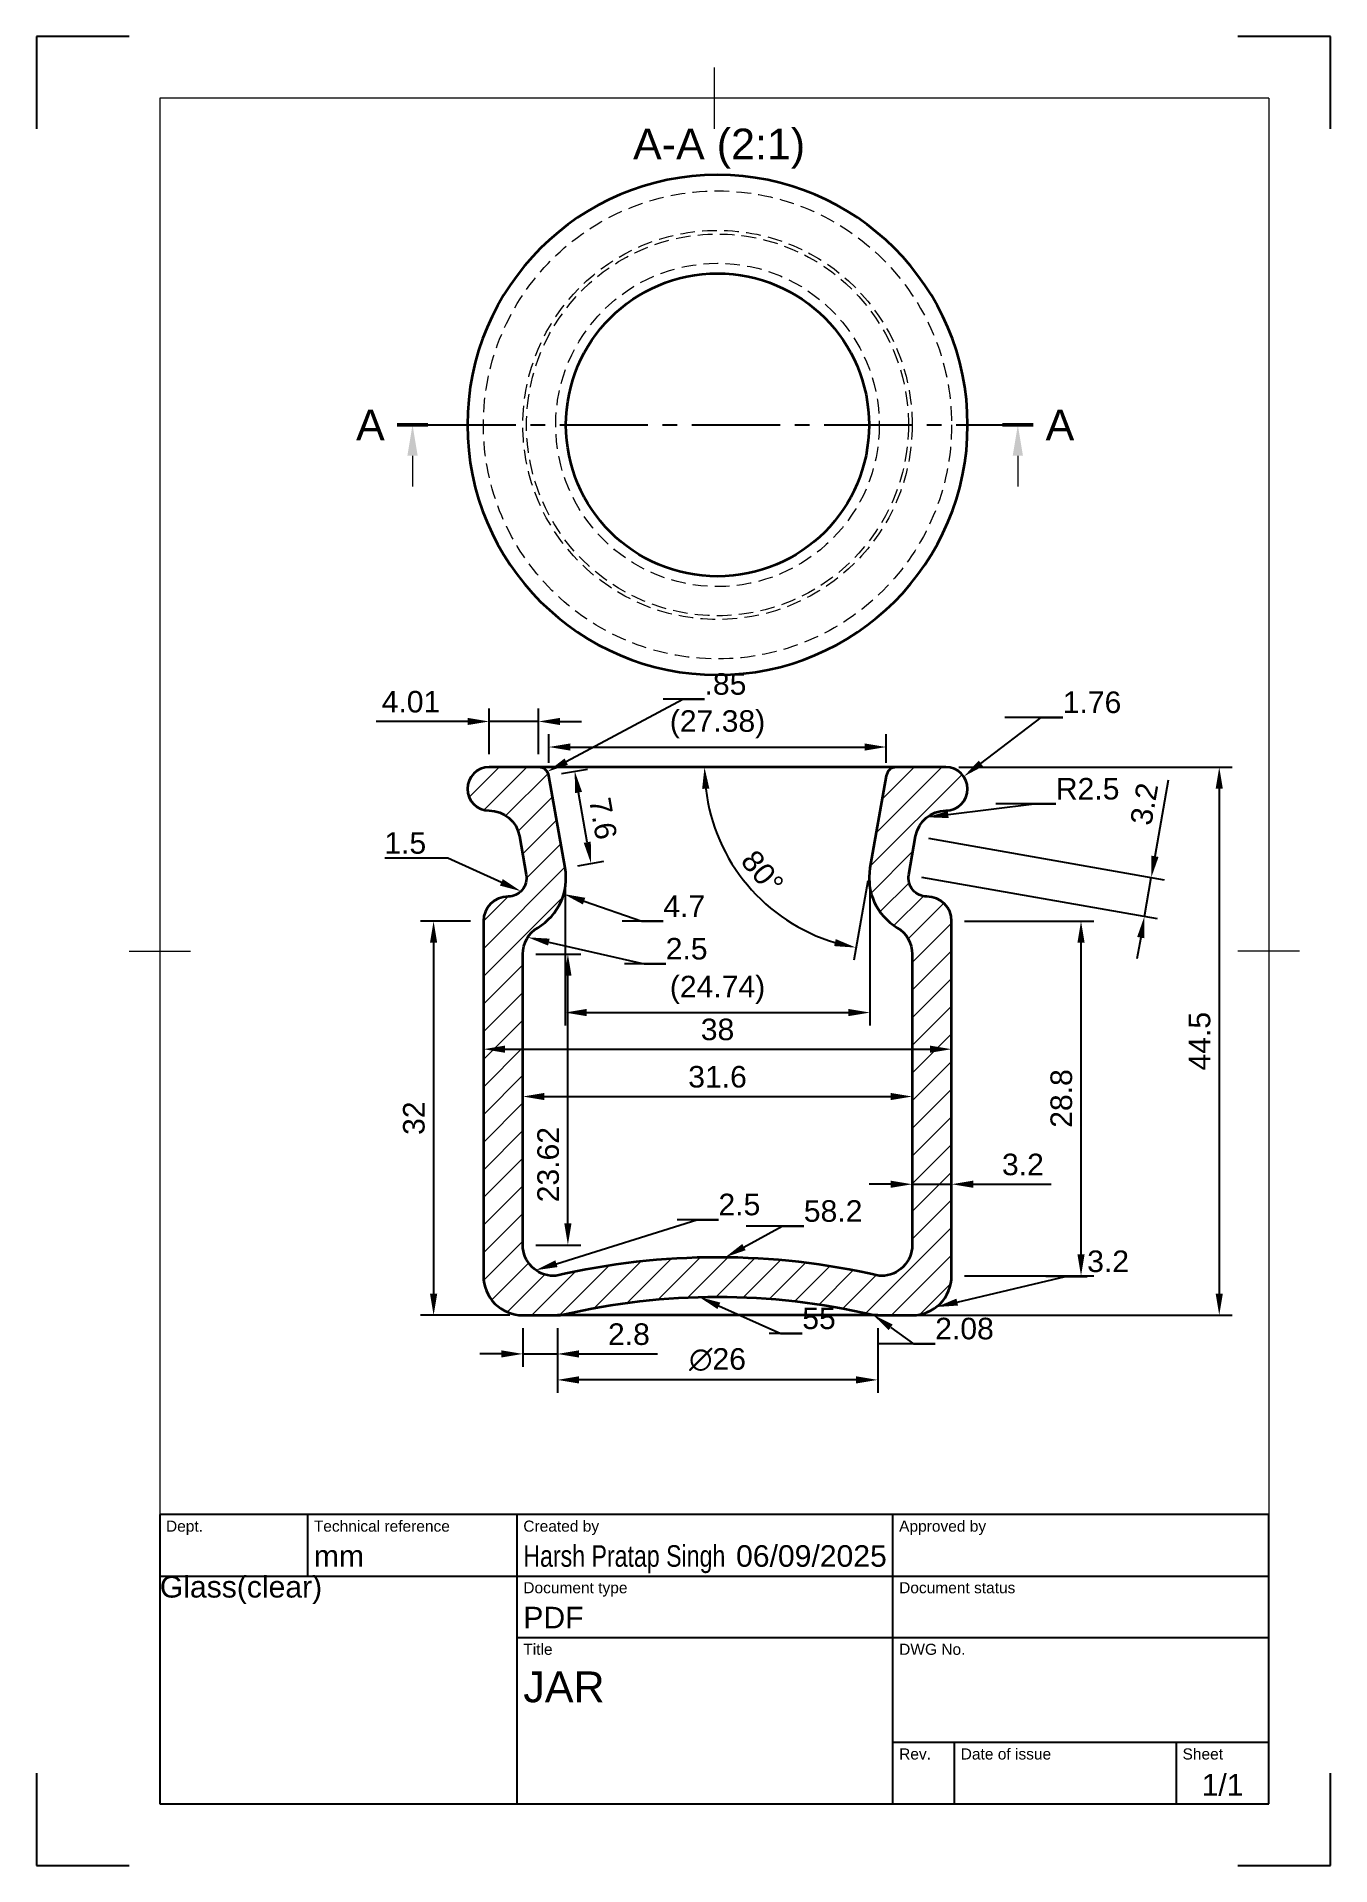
# Model space of a CAD drawing. Header units: millimetres. Extents: x 0 to 210, y 0 to 297.
import ezdxf
from ezdxf import colors
from ezdxf.entities.mleader import LeaderData, LeaderLine
from ezdxf.enums import TextEntityAlignment as Align
from ezdxf.math import Vec2, Vec3

# ---------------------------------------------------------------- set-up
doc = ezdxf.new("R2010")
doc.units = ezdxf.units.MM
doc.header["$LTSCALE"] = 0.75
doc.linetypes.add('CENTER2', pattern=[28.575000000000003, 19.05, -3.175, 3.175, -3.175])
doc.linetypes.add('HIDDEN2', pattern=[4.762499999999999, 3.175, -1.5875])
for name, color, linetype, lineweight in [('BORDER', 7, 'Continuous', 18), ('FD_Dimensions', 7, 'Continuous', 18), ('Hatching', 7, 'Continuous', 18), ('Hidden', 7, 'HIDDEN2', 18), ('Leaders', 7, 'Continuous', 18), ('Notes', 7, 'Continuous', 18), ('Section Lines', 7, 'CENTER2', 18), ('TITLEBLOCK', 7, 'Continuous', 25), ('View Labels', 7, 'Continuous', 18), ('Visible', 7, 'Continuous', 35)]:
    doc.layers.add(name, color=color, linetype=linetype, lineweight=lineweight)
doc.styles.add('FusionTitle', font='arial.ttf')
doc.styles.get("Standard").update_dxf_attribs({"font": 'arial.ttf'})
doc.dimstyles.new('Dim-ISO-25', dxfattribs={"dimtxt": 3.5, "dimasz": 3.5, "dimexe": 2.1, "dimexo": 2.1, "dimgap": 1.4, "dimtad": 1, "dimzin": 12, "dimdsep": 46, "dimtxsty": 'Standard', "dimcen": 0, "dimazin": 3, "dimtp": 0.1, "dimtm": 0.1, "dimtfac": 0.714286, "dimtmove": 0, "dimatfit": 3, "dimfxl": 1, "dimtzin": 12, "dimarcsym": 0})

# ---------------------------------------------------------------- blocks, each defined once
blk = doc.blocks.new('ISO_A4(P)_SHEET')
at = {"layer": 'BORDER'}
for p, q in [((110, 292), (110, 282)), ((200, 287), (20, 287)), ((20, 287), (20, 10)), ((200, 287), (200, 10)), ((15, 148.5), (25, 148.5)), ((205, 148.5), (195, 148.5)), ((20, 10), (200, 10))]:
    blk.add_line(p, q, dxfattribs=at)
at = {"layer": 'Defpoints'}
for p, q in [((15, 297), (0, 297)), ((0, 297), (0, 282)), ((210, 297), (195, 297)), ((210, 282), (210, 297)), ((0, 15), (0, 0)), ((210, 0), (210, 15)), ((0, 0), (15, 0)), ((195, 0), (210, 0))]:
    blk.add_line(p, q, dxfattribs=at)
blk = doc.blocks.new('ISO_TITLEBLOCK')
at = {"layer": 'TITLEBLOCK'}
for p, q in [((0, 47), (-180, 47)), ((-180, 47), (-180, 0)), ((-156, 37), (-156, 47)), ((-122, 0), (-122, 47)), ((-61, 0), (-61, 47)), ((0, 0), (0, 47)), ((-180, 37), (0, 37)), ((-122, 27), (0, 27)), ((-61, 10), (0, 10)), ((-51, 0), (-51, 10)), ((-15, 0), (-15, 10)), ((-180, 0), (0, 0))]:
    blk.add_line(p, q, dxfattribs=at)
at = {"layer": 'TITLEBLOCK', "style": 'FusionTitle'}
for s, p in [('Dept.', (-179, 46)), ('Technical reference', (-155, 46)), ('Created by', (-121, 46)), ('Approved by', (-60, 46)), ('Document type', (-121, 36)), ('Document status', (-60, 36)), ('Title', (-121, 26)), ('DWG No.', (-60, 26)), ('Rev.', (-60, 9)), ('Date of issue', (-50, 9)), ('Sheet', (-14, 9))]:
    blk.add_text(s, height=1.8, dxfattribs=at).set_placement(p, align=Align.TOP_LEFT)
for tag, height, p in [('DEPT', 3.5, (-179, 42)), ('TECHNICAL_REFERENCE', 3.5, (-155, 42)), ('CREATED_BY', 3.5, (-121, 42)), ('APPROVED_BY', 3.5, (-60, 42)), ('DOCUMENT_TYPE', 3.5, (-121, 32)), ('DOCUMENT_STATUS', 3.5, (-60, 32)), ('TITLE_1', 5, (-121, 21.5)), ('TITLE_2', 5, (-121, 14)), ('TITLE_3', 5, (-121, 6.5)), ('DATE_OF_ISSUE', 3.5, (-50, 5))]:
    blk.add_attdef(tag, text='', height=height, dxfattribs=at).set_placement(p, align=Align.TOP_LEFT)
for tag, p in [('CREATED_DATE', (-62, 42)), ('APPROVED_DATE', (-0.992838, 42))]:
    blk.add_attdef(tag, text='', height=3.5, dxfattribs=at).set_placement(p, align=Align.TOP_RIGHT)
for tag, height, p in [('DRAWING_NUMBER', 5, (-30.5, 19.751432)), ('REV', 3.5, (-56, 4.85)), ('SHEET', 3.5, (-7.5, 4.85))]:
    blk.add_attdef(tag, text='', height=height, dxfattribs=at).set_placement(p, align=Align.TOP_CENTER)
blk = doc.blocks.new('*D21')
at = {"layer": 'Defpoints', "color": 0, "transparency": 16777216}
for p in [(142.678659, 167.172338), (141.56731, 160.869568), (180.925425, 160.428401)]:
    blk.add_point(p, dxfattribs=at)
at = {"layer": 'FD_Dimensions', "color": 0, "lineweight": -2, "transparency": 16777216}
for p, q in [((181.533194, 163.875228), (183.727048, 176.317193)), ((144.746755, 166.807677), (182.993522, 160.06374)), ((143.635407, 160.504907), (181.882173, 153.76097)), ((179.814077, 154.125631), (180.925425, 160.428401)), ((179.206308, 150.678804), (178.59854, 147.231977))]:
    blk.add_line(p, q, dxfattribs=at)
at = {"layer": 'FD_Dimensions', "color": 0, "transparency": 16777216}
for points in [[(180.958723, 163.976523), (182.107665, 163.773933), (180.925425, 160.428401)], [(178.631837, 150.780099), (179.780779, 150.57751), (179.814077, 154.125631)]]:
    blk.add_solid(points, dxfattribs=at)
at = {"layer": 'FD_Dimensions', "color": 0, "transparency": 16777216, "insert": (179.794242, 172.373249), "char_height": 3.5, "attachment_point": 5, "rotation": 80.0000124822697}
blk.add_mtext('3.2', dxfattribs=at)
blk = doc.blocks.new('*D22')
at = {"layer": 'Defpoints', "color": 0, "transparency": 16777216}
for p in [(73.44633, 185.77712), (73.44633, 178.348624), (81.466389, 178.348624)]:
    blk.add_point(p, dxfattribs=at)
at = {"layer": 'FD_Dimensions', "color": 0, "lineweight": -2, "transparency": 16777216}
for p, q in [((73.44633, 180.448624), (73.44633, 187.87712)), ((81.466389, 180.448624), (81.466389, 187.87712)), ((69.94633, 185.77712), (55.089713, 185.77712)), ((81.466389, 185.77712), (73.44633, 185.77712)), ((84.966389, 185.77712), (88.466389, 185.77712))]:
    blk.add_line(p, q, dxfattribs=at)
at = {"layer": 'FD_Dimensions', "color": 0, "transparency": 16777216}
for points in [[(69.94633, 186.360453), (69.94633, 185.193786), (73.44633, 185.77712)], [(84.966389, 186.360453), (84.966389, 185.193786), (81.466389, 185.77712)]]:
    blk.add_solid(points, dxfattribs=at)
at = {"layer": 'FD_Dimensions', "color": 0, "transparency": 16777216, "insert": (60.768021, 188.964125), "char_height": 3.5, "attachment_point": 5}
blk.add_mtext('4.01', dxfattribs=at)
blk = doc.blocks.new('*D23')
at = {"layer": 'Defpoints', "color": 0, "transparency": 16777216}
for p in [(81.466389, 178.348624), (139.577079, 178.348624), (137.902905, 176.943826), (111.568843, 164.998759), (135.264541, 161.980917)]:
    blk.add_point(p, dxfattribs=at)
at = {"layer": 'FD_Dimensions', "color": 0, "lineweight": -2, "transparency": 16777216}
blk.add_line((134.89988, 159.91282), (132.620654, 146.98669), dxfattribs=at)
blk.add_arc((138.150609, 178.348624), 29.74574182067112, 186.74554, 253.25446, dxfattribs=at)
at = {"layer": 'FD_Dimensions', "color": 0, "transparency": 16777216}
for points in [[(108.028456, 174.820367), (109.193102, 174.889005), (108.404867, 178.348624)], [(129.715131, 150.431803), (129.445298, 149.296769), (132.985315, 149.054787)]]:
    blk.add_solid(points, dxfattribs=at)
at = {"layer": 'FD_Dimensions', "color": 0, "transparency": 16777216, "insert": (117.805437, 161.276997), "char_height": 3.5, "attachment_point": 5, "rotation": 310.0000334509318}
blk.add_mtext('80°', dxfattribs=at)
blk = doc.blocks.new('*D24')
at = {"layer": 'Defpoints', "color": 0, "transparency": 16777216}
for p in [(83.140562, 176.943826), (87.349705, 177.686011), (85.778927, 161.980917)]:
    blk.add_point(p, dxfattribs=at)
at = {"layer": 'FD_Dimensions', "color": 0, "lineweight": -2, "transparency": 16777216}
for p, q in [((85.208658, 177.308487), (89.417801, 178.050672)), ((89.380301, 166.169929), (87.957474, 174.239184)), ((87.847023, 162.345578), (92.056166, 163.087763))]:
    blk.add_line(p, q, dxfattribs=at)
at = {"layer": 'FD_Dimensions', "color": 0, "transparency": 16777216}
for points in [[(88.531945, 174.340479), (87.383003, 174.137889), (87.349705, 177.686011)], [(89.954772, 166.271224), (88.80583, 166.068634), (89.98807, 162.723102)]]:
    blk.add_solid(points, dxfattribs=at)
at = {"layer": 'FD_Dimensions', "color": 0, "transparency": 16777216, "insert": (91.938342, 170.015789), "char_height": 3.5, "attachment_point": 5, "rotation": 279.9999875177303}
blk.add_mtext('7.6', dxfattribs=at)
blk = doc.blocks.new('*D25')
at = {"layer": 'Defpoints', "color": 0, "transparency": 16777216}
for p in [(78.921734, 147.995486), (86.233535, 147.995486), (78.921734, 100.748624)]:
    blk.add_point(p, dxfattribs=at)
at = {"layer": 'FD_Dimensions', "color": 0, "lineweight": -2, "transparency": 16777216}
for p, q in [((81.021734, 147.995486), (88.333535, 147.995486)), ((86.233535, 104.248624), (86.233535, 144.495486)), ((81.021734, 100.748624), (88.333535, 100.748624))]:
    blk.add_line(p, q, dxfattribs=at)
at = {"layer": 'FD_Dimensions', "color": 0, "transparency": 16777216}
for points in [[(85.650201, 144.495486), (86.816868, 144.495486), (86.233535, 147.995486)], [(85.650201, 104.248624), (86.816868, 104.248624), (86.233535, 100.748624)]]:
    blk.add_solid(points, dxfattribs=at)
at = {"layer": 'FD_Dimensions', "color": 0, "transparency": 16777216, "insert": (83.045335, 113.805866), "char_height": 3.5, "attachment_point": 5, "rotation": 90}
blk.add_mtext('23.62', dxfattribs=at)
blk = doc.blocks.new('*D26')
at = {"layer": 'Defpoints', "color": 0, "transparency": 16777216}
for p in [(78.921734, 89.348624), (84.521734, 89.348624), (84.521734, 83.065685)]:
    blk.add_point(p, dxfattribs=at)
at = {"layer": 'FD_Dimensions', "color": 0, "lineweight": -2, "transparency": 16777216}
for p, q in [((78.921734, 87.248624), (78.921734, 80.965685)), ((84.521734, 87.248624), (84.521734, 80.965685)), ((75.421734, 83.065685), (71.921734, 83.065685)), ((78.921734, 83.065685), (84.521734, 83.065685)), ((88.021734, 83.065685), (100.760683, 83.065685))]:
    blk.add_line(p, q, dxfattribs=at)
at = {"layer": 'FD_Dimensions', "color": 0, "transparency": 16777216}
for points in [[(75.421734, 83.649018), (75.421734, 82.482352), (78.921734, 83.065685)], [(88.021734, 83.649018), (88.021734, 82.482352), (84.521734, 83.065685)]]:
    blk.add_solid(points, dxfattribs=at)
at = {"layer": 'FD_Dimensions', "color": 0, "transparency": 16777216, "insert": (96.141208, 86.252691), "char_height": 3.5, "attachment_point": 5}
blk.add_mtext('2.8', dxfattribs=at)
blk = doc.blocks.new('*D27')
at = {"layer": 'Defpoints', "color": 0, "transparency": 16777216}
for p in [(84.521734, 89.348624), (136.521734, 89.348624), (84.521734, 78.848624)]:
    blk.add_point(p, dxfattribs=at)
at = {"layer": 'FD_Dimensions', "color": 0, "lineweight": -2, "transparency": 16777216}
for p, q in [((84.521734, 87.248624), (84.521734, 76.748624)), ((136.521734, 87.248624), (136.521734, 76.748624)), ((133.021734, 78.848624), (88.021734, 78.848624))]:
    blk.add_line(p, q, dxfattribs=at)
at = {"layer": 'FD_Dimensions', "color": 0, "transparency": 16777216}
for points in [[(88.021734, 79.431957), (88.021734, 78.26529), (84.521734, 78.848624)], [(133.021734, 79.431957), (133.021734, 78.26529), (136.521734, 78.848624)]]:
    blk.add_solid(points, dxfattribs=at)
at = {"layer": 'FD_Dimensions', "color": 0, "transparency": 16777216, "insert": (110.521734, 82.133515), "char_height": 3.5, "attachment_point": 5}
blk.add_mtext('∅26', dxfattribs=at)
blk = doc.blocks.new('*D28')
at = {"layer": 'Defpoints', "color": 0, "transparency": 16777216}
for p in [(142.121734, 110.623548), (148.521734, 110.623548), (148.521734, 110.623548)]:
    blk.add_point(p, dxfattribs=at)
at = {"layer": 'FD_Dimensions', "color": 0, "lineweight": -2, "transparency": 16777216}
for p, q in [((138.621734, 110.623548), (135.121734, 110.623548)), ((142.121734, 110.623548), (148.521734, 110.623548)), ((152.021734, 110.623548), (164.655635, 110.623548))]:
    blk.add_line(p, q, dxfattribs=at)
at = {"layer": 'FD_Dimensions', "color": 0, "transparency": 16777216}
for points in [[(138.621734, 111.206881), (138.621734, 110.040214), (142.121734, 110.623548)], [(152.021734, 111.206881), (152.021734, 110.040214), (148.521734, 110.623548)]]:
    blk.add_solid(points, dxfattribs=at)
at = {"layer": 'FD_Dimensions', "color": 0, "transparency": 16777216, "insert": (160.088685, 113.811747), "char_height": 3.5, "attachment_point": 5}
blk.add_mtext('3.2', dxfattribs=at)
blk = doc.blocks.new('*D29')
at = {"layer": 'Defpoints', "color": 0, "transparency": 16777216}
for p in [(148.521734, 153.348624), (169.521734, 153.348624), (148.521734, 95.748624)]:
    blk.add_point(p, dxfattribs=at)
at = {"layer": 'FD_Dimensions', "color": 0, "lineweight": -2, "transparency": 16777216}
for p, q in [((150.621734, 153.348624), (171.621734, 153.348624)), ((169.521734, 99.248624), (169.521734, 149.848624)), ((150.621734, 95.748624), (171.621734, 95.748624))]:
    blk.add_line(p, q, dxfattribs=at)
at = {"layer": 'FD_Dimensions', "color": 0, "transparency": 16777216}
for points in [[(168.9384, 149.848624), (170.105067, 149.848624), (169.521734, 153.348624)], [(168.9384, 99.248624), (170.105067, 99.248624), (169.521734, 95.748624)]]:
    blk.add_solid(points, dxfattribs=at)
at = {"layer": 'FD_Dimensions', "color": 0, "transparency": 16777216, "insert": (166.334728, 124.548624), "char_height": 3.5, "attachment_point": 5, "rotation": 90}
blk.add_mtext('28.8', dxfattribs=at)
blk = doc.blocks.new('*D30')
at = {"layer": 'Defpoints', "color": 0, "transparency": 16777216}
for p in [(147.597138, 178.348624), (136.521734, 89.348624), (191.958948, 89.348624)]:
    blk.add_point(p, dxfattribs=at)
at = {"layer": 'FD_Dimensions', "color": 0, "lineweight": -2, "transparency": 16777216}
for p, q in [((149.697138, 178.348624), (194.058948, 178.348624)), ((191.958948, 174.848624), (191.958948, 92.848624)), ((138.621734, 89.348624), (194.058948, 89.348624))]:
    blk.add_line(p, q, dxfattribs=at)
at = {"layer": 'FD_Dimensions', "color": 0, "transparency": 16777216}
for points in [[(191.375615, 174.848624), (192.542282, 174.848624), (191.958948, 178.348624)], [(191.375615, 92.848624), (192.542282, 92.848624), (191.958948, 89.348624)]]:
    blk.add_solid(points, dxfattribs=at)
at = {"layer": 'FD_Dimensions', "color": 0, "transparency": 16777216, "insert": (188.779105, 133.848624), "char_height": 3.5, "attachment_point": 5, "rotation": 90}
blk.add_mtext('44.5', dxfattribs=at)
blk = doc.blocks.new('*D31')
at = {"layer": 'Defpoints', "color": 0, "transparency": 16777216}
for p in [(72.521734, 153.348624), (64.438753, 89.348624), (78.921734, 89.348624)]:
    blk.add_point(p, dxfattribs=at)
at = {"layer": 'FD_Dimensions', "color": 0, "lineweight": -2, "transparency": 16777216}
for p, q in [((70.421734, 153.348624), (62.338753, 153.348624)), ((64.438753, 149.848624), (64.438753, 92.848624)), ((76.821734, 89.348624), (62.338753, 89.348624))]:
    blk.add_line(p, q, dxfattribs=at)
at = {"layer": 'FD_Dimensions', "color": 0, "transparency": 16777216}
for points in [[(63.85542, 149.848624), (65.022087, 149.848624), (64.438753, 153.348624)], [(63.85542, 92.848624), (65.022087, 92.848624), (64.438753, 89.348624)]]:
    blk.add_solid(points, dxfattribs=at)
at = {"layer": 'FD_Dimensions', "color": 0, "transparency": 16777216, "insert": (61.250554, 121.348624), "char_height": 3.5, "attachment_point": 5, "rotation": 90}
blk.add_mtext('32', dxfattribs=at)
blk = doc.blocks.new('*D32')
at = {"layer": 'Defpoints', "color": 0, "transparency": 16777216}
for p in [(142.121734, 124.867922), (78.921734, 116.932099), (142.121734, 116.932099)]:
    blk.add_point(p, dxfattribs=at)
at = {"layer": 'FD_Dimensions', "color": 0, "lineweight": -2, "transparency": 16777216}
for p, q in [((78.921734, 119.032099), (78.921734, 126.967922)), ((82.421734, 124.867922), (138.621734, 124.867922)), ((142.121734, 119.032099), (142.121734, 126.967922))]:
    blk.add_line(p, q, dxfattribs=at)
at = {"layer": 'FD_Dimensions', "color": 0, "transparency": 16777216}
for points in [[(82.421734, 125.451255), (82.421734, 124.284589), (78.921734, 124.867922)], [(138.621734, 125.451255), (138.621734, 124.284589), (142.121734, 124.867922)]]:
    blk.add_solid(points, dxfattribs=at)
at = {"layer": 'FD_Dimensions', "color": 0, "transparency": 16777216, "insert": (110.521734, 128.056121), "char_height": 3.5, "attachment_point": 5}
blk.add_mtext('31.6', dxfattribs=at)
blk = doc.blocks.new('*D33')
at = {"layer": 'Defpoints', "color": 0, "transparency": 16777216}
for p in [(72.521734, 133.525184), (148.521734, 133.525184), (148.521734, 132.552734)]:
    blk.add_point(p, dxfattribs=at)
at = {"layer": 'FD_Dimensions', "color": 0, "lineweight": -2, "transparency": 16777216}
for p, q in [((72.521734, 131.425184), (72.521734, 130.452734)), ((76.021734, 132.552734), (145.021734, 132.552734)), ((148.521734, 131.425184), (148.521734, 130.452734))]:
    blk.add_line(p, q, dxfattribs=at)
at = {"layer": 'FD_Dimensions', "color": 0, "transparency": 16777216}
for points in [[(76.021734, 133.136067), (76.021734, 131.9694), (72.521734, 132.552734)], [(145.021734, 133.136067), (145.021734, 131.9694), (148.521734, 132.552734)]]:
    blk.add_solid(points, dxfattribs=at)
at = {"layer": 'FD_Dimensions', "color": 0, "transparency": 16777216, "insert": (110.521734, 135.740933), "char_height": 3.5, "attachment_point": 5}
blk.add_mtext('38', dxfattribs=at)
blk = doc.blocks.new('*D34')
at = {"layer": 'Defpoints', "color": 0, "transparency": 16777216}
for p in [(137.902905, 181.626838), (83.140562, 176.943826), (137.902905, 176.943826)]:
    blk.add_point(p, dxfattribs=at)
at = {"layer": 'FD_Dimensions', "color": 0, "lineweight": -2, "transparency": 16777216}
for p, q in [((83.140562, 179.043826), (83.140562, 183.726838)), ((86.640562, 181.626838), (134.402905, 181.626838)), ((137.902905, 179.043826), (137.902905, 183.726838))]:
    blk.add_line(p, q, dxfattribs=at)
at = {"layer": 'FD_Dimensions', "color": 0, "transparency": 16777216}
for points in [[(86.640562, 182.210171), (86.640562, 181.043505), (83.140562, 181.626838)], [(134.402905, 182.210171), (134.402905, 181.043505), (137.902905, 181.626838)]]:
    blk.add_solid(points, dxfattribs=at)
at = {"layer": 'FD_Dimensions', "color": 0, "transparency": 16777216, "insert": (110.521734, 185.321176), "char_height": 3.5, "attachment_point": 5}
blk.add_mtext('(27.38)', dxfattribs=at)
blk = doc.blocks.new('*D35')
at = {"layer": 'Defpoints', "color": 0, "transparency": 16777216}
for p in [(85.778927, 161.980917), (135.264541, 161.980917), (135.264541, 138.501582)]:
    blk.add_point(p, dxfattribs=at)
at = {"layer": 'FD_Dimensions', "color": 0, "lineweight": -2, "transparency": 16777216}
for p, q in [((85.778927, 159.880917), (85.778927, 136.401582)), ((135.264541, 159.880917), (135.264541, 136.401582)), ((89.278927, 138.501582), (131.764541, 138.501582))]:
    blk.add_line(p, q, dxfattribs=at)
at = {"layer": 'FD_Dimensions', "color": 0, "transparency": 16777216}
for points in [[(89.278927, 139.084916), (89.278927, 137.918249), (85.778927, 138.501582)], [(131.764541, 139.084916), (131.764541, 137.918249), (135.264541, 138.501582)]]:
    blk.add_solid(points, dxfattribs=at)
at = {"layer": 'FD_Dimensions', "color": 0, "transparency": 16777216, "insert": (110.521734, 142.195921), "char_height": 3.5, "attachment_point": 5}
blk.add_mtext('(24.74)', dxfattribs=at)

msp = doc.modelspace()

# ---------------------------------------------------------------- hatches: boundary and pattern name
at = {"layer": 'Hatching'}
h = msp.add_hatch(dxfattribs=at)
h.set_pattern_fill('ANSI31', color=256, style=0)
h.set_pattern_definition([(45, (0, 0), (-2.245064030267288, 2.245064030267288), [])])
edge = h.paths.add_edge_path(flags=0)
edge.add_ellipse((110.52264568584, -17.64812217202072), major_axis=(-0.000911990551566, 109.9967459097115), ratio=1, start_angle=346.8351779275812, end_angle=360, ccw=False)
edge.add_ellipse((136.5217336952701, 93.51064062011876), major_axis=(-0.9478785563133921, -4.052642443159356), ratio=1, start_angle=7.26e-13, end_angle=13.16434703524304)
edge.add_line((136.5217336952868, 89.34862373769082), (142.121733040225, 89.34862373769083))
edge.add_ellipse((142.1217336952701, 95.74862373769082), major_axis=(-6.550450967e-07, -6.399999999999962), ratio=1, start_angle=360, end_angle=450.0000058642687)
edge.add_line((148.5217336952701, 95.74862373769082), (148.5217336952701, 153.3486237376908))
edge.add_ellipse((144.5217336952701, 153.3486237376908), major_axis=(3.999999999999999, 9e-16), ratio=1, start_angle=360, end_angle=449.9999999999974)
edge.add_ellipse((144.5217336952702, 160.3486237376952), major_axis=(1.4e-14, -3.000000000004412), ratio=1, start_angle=-100.00000000000227, end_angle=0, ccw=False)
edge.add_line((141.5673104362293, 160.8695682706969), (142.6786587732977, 167.1723378899748))
edge.add_ellipse((147.5971376967032, 166.3050773517317), major_axis=(-4.918478923405482, 0.8672605382431532), ratio=1, start_angle=280.0000000000081, end_angle=360, ccw=False)
edge.add_ellipse((147.5971376967034, 174.824027739124), major_axis=(8e-16, -3.524595998566688), ratio=1, start_angle=360, end_angle=540)
edge.add_line((147.5971376967034, 178.3486237376907), (139.5770785692928, 178.3486237376908))
edge.add_ellipse((139.5770785692928, 176.6486237376908), major_axis=(4.1e-15, 1.699999999999999), ratio=1, start_angle=360, end_angle=439.9999999999989)
edge.add_line((137.902905389172, 176.9438256397246), (135.2645408169512, 161.9809166077655))
edge.add_ellipse((144.5217336952702, 160.3486237376952), major_axis=(-9.257192878319234, 1.632292870070307), ratio=1, start_angle=6.26e-14, end_angle=69.07678434462488)
edge.add_ellipse((137.1217336952631, 147.9954864843482), major_axis=(2.56944444444615, 4.289283768521948), ratio=1, start_angle=-59.07678434460598, end_angle=0, ccw=False)
edge.add_line((142.1217336952631, 147.9954864843497), (142.1217336952699, 100.7486237376922))
edge.add_ellipse((137.1217336952767, 100.7486237376908), major_axis=(5, 1.4422e-12), ratio=1, start_angle=269.9999999999834, end_angle=359.99999999999994, ccw=False)
edge.add_line((137.1217336952767, 95.74862373769082), (136.7787016947808, 95.74862373780311))
edge.add_ellipse((110.5226456858395, -17.64812217202413), major_axis=(26.25605600894124, 113.3967459098272), ratio=1, start_angle=0, end_angle=13.03707073550985)
edge.add_ellipse((110.5208217047003, -17.64812217202132), major_axis=(0.0009119905697453, 116.3967459134928), ratio=1, start_angle=359.9999999999909, end_angle=373.0370707355192)
edge.add_line((84.26476569575937, 95.74862373780311), (83.9217336952635, 95.74862373780311))
edge.add_ellipse((83.92173369526346, 100.7486237376908), major_axis=(1.44e-14, -5), ratio=1, start_angle=-90.0000000000166, end_angle=1.1368683772161603e-13, ccw=False)
edge.add_line((78.92173369526346, 100.7486237376922), (78.92173369527026, 147.9954864843497))
edge.add_ellipse((83.92173369527706, 147.9954864843482), major_axis=(-5.000000000000079, 1.4377e-12), ratio=1, start_angle=300.9232156553937, end_angle=360, ccw=False)
edge.add_ellipse((76.52173369526992, 160.3486237376952), major_axis=(4.830555555561014, -8.063853484825055), ratio=1, start_angle=3.05e-14, end_angle=69.07678434462495)
edge.add_line((85.77892657358915, 161.9809166077655), (83.1405620013681, 176.9438256397246))
edge.add_ellipse((81.46638882124735, 176.6486237376908), major_axis=(1.674173180120744, 0.2952019020338175), ratio=1, start_angle=359.9999999999997, end_angle=439.9999999999988)
edge.add_line((81.46638882124734, 178.3486237376908), (73.44632969383676, 178.3486237376908))
edge.add_ellipse((73.44632969383676, 174.824027739124), major_axis=(-8e-16, 3.524595998566688), ratio=1, start_angle=360, end_angle=540)
edge.add_ellipse((73.44632969383687, 166.3050773517316), major_axis=(-1.166e-13, 4.994354388825231), ratio=1, start_angle=280.00000000000847, end_angle=360, ccw=False)
edge.add_line((78.36480861724237, 167.1723378899748), (79.47615695431084, 160.8695682706968))
edge.add_ellipse((76.5217336952699, 160.3486237376952), major_axis=(2.954423259040948, 0.5209445330016845), ratio=1, start_angle=-100.00000000000261, end_angle=0, ccw=False)
edge.add_ellipse((76.52173369527007, 153.3486237376908), major_axis=(-1.741e-13, 3.999999999999994), ratio=1, start_angle=360, end_angle=449.9999999999974)
edge.add_line((72.52173369527007, 153.3486237376908), (72.52173369527009, 95.7486237376908))
edge.add_ellipse((78.92173369527009, 95.74862373769079), major_axis=(-6.400000000000001, 3e-15), ratio=1, start_angle=2.7e-14, end_angle=90.00000586426867)
edge.add_line((78.92173435031518, 89.34862373769083), (84.52173369525337, 89.34862373769083))
edge.add_ellipse((84.52173369527009, 93.51064062011872), major_axis=(-1.67057e-11, -4.162016882427931), ratio=1, start_angle=360, end_angle=373.1643470352432)
edge.add_ellipse((110.5208217047002, -17.64812217202055), major_axis=(-25.05120945340995, 107.1061203502336), ratio=1, start_angle=-13.164822072437914, end_angle=0, ccw=False)

# ---------------------------------------------------------------- linework, layer by layer
at = {"layer": 'Hidden'}
for radius in [38, 31.59999999999311, 30.99999999999575, 26.25696799951072]:
    msp.add_circle((110.521734, 233.934643), radius, dxfattribs=at)
at = {"layer": 'Section Lines', "lineweight": 50}
for p, q in [((58.516531, 233.934643), (63.516531, 233.934643)), ((161.765324, 233.934643), (156.765324, 233.934643))]:
    msp.add_line(p, q, dxfattribs=at)
at = {"layer": 'Section Lines', "lineweight": 25}
msp.add_line((63.516531, 233.934643), (156.765324, 233.934643), dxfattribs=at)
at = {"layer": 'Section Lines'}
for p, q in [((61.016531, 228.934643), (61.016531, 223.934643)), ((159.265324, 228.934643), (159.265324, 223.934643))]:
    msp.add_line(p, q, dxfattribs=at)
for points in [[(60.183198, 228.934643), (61.016531, 233.934643), (61.849865, 228.934643)], [(158.43199, 228.934643), (159.265324, 233.934643), (160.098657, 228.934643)]]:
    msp.add_solid(points, dxfattribs=at)
at = {"layer": 'Visible', "extrusion": (0, 1, 0)}
for p, q in [((81.466389, 178.348624), (73.44633, 178.348624)), ((139.577079, 178.348624), (81.466389, 178.348624)), ((147.597138, 178.348624), (139.577079, 178.348624)), ((85.778927, 161.980917), (83.140562, 176.943826)), ((137.902905, 176.943826), (135.264541, 161.980917)), ((78.364809, 167.172338), (79.476157, 160.869568)), ((141.56731, 160.869568), (142.678659, 167.172338)), ((72.521734, 153.348624), (72.521734, 95.748624)), ((148.521734, 95.748624), (148.521734, 153.348624)), ((78.921734, 100.748624), (78.921734, 147.995486)), ((142.121734, 147.995486), (142.121734, 100.748624)), ((84.264766, 95.748624), (83.921734, 95.748624)), ((137.121734, 95.748624), (136.778702, 95.748624)), ((78.921734, 89.348624), (84.521734, 89.348624)), ((136.521734, 89.348624), (84.521734, 89.348624)), ((136.521734, 89.348624), (142.121733, 89.348624))]:
    msp.add_line(p, q, dxfattribs=at)
at = {"layer": 'Visible', "extrusion": (0, 0, -1)}
msp.add_circle((-110.521734, 233.934643), 40.59999999999999, dxfattribs=at)
at = {"layer": 'Visible'}
msp.add_circle((110.521734, 233.934643), 24.59999999999557, dxfattribs=at)
for centre, radius, start, end in [((73.44633, 174.824028), 3.524595998566688, 90, 270), ((81.466389, 176.648624), 1.7, 10, 90), ((139.577079, 176.648624), 1.7, 90, 170), ((147.597138, 174.824028), 3.524595998566688, 270, 90), ((76.521734, 160.348624), 9.400000000004598, 300.923216, 10), ((144.521734, 160.348624), 9.400000000004598, 170, 239.076784), ((76.521734, 153.348624), 4.000000000000003, 90, 180), ((144.521734, 153.348624), 4.000000000000003, 0, 90), ((110.520822, -17.648122), 116.396745917066, 89.999551, 103.036622), ((110.522646, -17.648122), 116.396745917066, 76.963378, 90.000449), ((78.921734, 95.748624), 6.400000000000001, 180, 270.000006), ((142.121734, 95.748624), 6.400000000000002, 269.999994, 0), ((84.521734, 93.510641), 4.162016882428009, 270, 283.164347), ((136.521734, 93.510641), 4.16201688242801, 256.835653, 270)]:
    msp.add_arc(centre, radius, start, end, dxfattribs=at)
at = {"layer": 'Visible', "extrusion": (-1e-16, 0, -1)}
for centre, radius, start, end in [((-73.44633, 166.305077), 4.994354388825256, 90, 170), ((-147.597138, 166.305077), 4.994354388825257, 10, 90), ((-76.521734, 160.348624), 3.000000000004412, 170, 270), ((-144.521734, 160.348624), 3.000000000004412, 270, 10), ((-83.921734, 147.995486), 5.000000000000088, 0, 59.076784), ((-137.121734, 147.995486), 5.000000000000088, 120.923216, 180), ((-83.921734, 100.748624), 5, 270, 0), ((-137.121734, 100.748624), 5, 180, 270), ((-110.520822, -17.648122), 109.9967459134932, 76.835653, 90.000475), ((-110.522646, -17.648122), 109.9967459134932, 89.999525, 103.164347)]:
    msp.add_arc(centre, radius, start, end, dxfattribs=at)

# ---------------------------------------------------------------- block references
at = {"layer": 'BORDER'}
msp.add_blockref('ISO_A4(P)_SHEET', (0, 0), dxfattribs=at)
at = {"layer": 'TITLEBLOCK'}
ref = msp.add_blockref('ISO_TITLEBLOCK', (200, 10), dxfattribs=at)
ref.add_attrib('DOCUMENT_TYPE', 'PDF', dxfattribs={"height": 3.5, "style": 'FusionTitle'}).set_placement((79, 42), align=Align.TOP_LEFT)
ref.add_attrib('CREATED_DATE', '06/09/2025', dxfattribs={"height": 3.5, "style": 'FusionTitle'}).set_placement((138, 52), align=Align.TOP_RIGHT)
ref.add_attrib('SHEET', '1/1', dxfattribs={"height": 3.5, "style": 'FusionTitle'}).set_placement((192.5, 14.85), align=Align.TOP_CENTER)
ref.add_attrib('TITLE_1', 'JAR', dxfattribs={"height": 5, "style": 'FusionTitle'}).set_placement((79, 31.5), align=Align.TOP_LEFT)
ref.add_attrib('CREATED_BY', 'Harsh Pratap Singh', dxfattribs={"height": 3.5, "style": 'FusionTitle', "width": 0.768581}).set_placement((79, 52), align=Align.TOP_LEFT)
ref.add_attrib('TECHNICAL_REFERENCE', 'mm', dxfattribs={"height": 3.5, "style": 'FusionTitle'}).set_placement((45, 52), align=Align.TOP_LEFT)

# ---------------------------------------------------------------- texts
at = {"layer": 'Notes', "insert": (20, 47), "char_height": 3.5, "attachment_point": 1}
msp.add_mtext_dynamic_manual_height_columns('Glass(clear)', width=58, gutter_width=17.5, heights=[0], dxfattribs=at)
at = {"layer": 'Section Lines', "char_height": 5, "attachment_point": 5}
for insert in [(54.181947, 233.934643), (166.099908, 233.934643)]:
    msp.add_mtext('A', dxfattribs=dict(at, insert=insert))
at = {"layer": 'View Labels', "insert": (110.777801, 275.542573), "char_height": 5, "width": 30.21487, "attachment_point": 8}
msp.add_mtext('A-A (2:1)', dxfattribs=at)

# ---------------------------------------------------------------- dimensions: what is measured, and where the dimension line sits
at = {"layer": 'FD_Dimensions'}
for p1, p2, distance, picture, middle in [((81.466389, 178.348624), (73.44633, 178.348624), -7.4284959999999955, '*D22', (60.768021, 188.964125)), ((141.56731, 160.869568), (142.678659, 167.172338), -38.83678405479414, '*D21', (179.794242, 172.373249)), ((148.521734, 95.748624), (148.521734, 153.348624), -21, '*D29', (166.334728, 124.548624)), ((78.921734, 89.348624), (84.521734, 89.348624), -6.282939, '*D26', (96.141208, 86.252691))]:
    dim = msp.add_aligned_dim(p1=p1, p2=p2, distance=distance, dimstyle='Dim-ISO-25', override={"dimlfac": 0.5, "dimclrd": 0, "dimclre": 0}, dxfattribs=at)
    dim.commit()
    dim.dimension.update_dxf_attribs({"geometry": picture, "text_midpoint": middle})
for base, p1, p2, picture, middle in [((137.902905, 181.626838), (83.140562, 176.943826), (137.902905, 176.943826), '*D34', (110.521734, 181.626838)), ((135.264541, 138.501582), (85.778927, 161.980917), (135.264541, 161.980917), '*D35', (110.521734, 138.501582))]:
    dim = msp.add_linear_dim(base=base, p1=p1, p2=p2, angle=0, text='(<>)', dimstyle='Dim-ISO-25', override={"dimlfac": 0.5}, dxfattribs=at)
    dim.commit()
    dim.dimension.update_dxf_attribs({"geometry": picture, "text_midpoint": middle, "dimtype": 161})
dim = msp.add_angular_dim_2l(base=(111.568843, 164.998759), line1=((139.577079, 178.348624), (81.466389, 178.348624)), line2=((137.902905, 176.943826), (135.264541, 161.980917)), dimstyle='Dim-ISO-25', override={"dimlfac": 0.5, "dimpost": '', "dimclrd": 0, "dimclre": 0}, dxfattribs=at)
dim.commit()
dim.dimension.update_dxf_attribs({"geometry": '*D23', "text_midpoint": (117.805437, 161.276997)})
dim = msp.add_linear_dim(base=(191.958948, 89.348624), p1=(147.597138, 178.348624), p2=(136.521734, 89.348624), angle=270, dimstyle='Dim-ISO-25', override={"dimlfac": 0.5, "dimclrd": 0, "dimclre": 0}, dxfattribs=at)
dim.commit()
dim.dimension.update_dxf_attribs({"geometry": '*D30', "text_midpoint": (188.779105, 133.848624)})
for base, p1, p2, angle, picture, middle, dimtype in [((87.349705, 177.686011), (85.778927, 161.980917), (83.140562, 176.943826), 100.00000160958133, '*D24', (88.799755, 169.462371), 161), ((64.438753, 89.348624), (72.521734, 153.348624), (78.921734, 89.348624), 90, '*D31', (64.438753, 121.348624), 160), ((86.233535, 147.995486), (78.921734, 100.748624), (78.921734, 147.995486), 90, '*D25', (86.233535, 113.805866), 161), ((142.121734, 124.867922), (78.921734, 116.932099), (142.121734, 116.932099), 180, '*D32', (110.521734, 124.867922), 160)]:
    dim = msp.add_linear_dim(base=base, p1=p1, p2=p2, angle=angle, dimstyle='Dim-ISO-25', override={"dimlfac": 0.5}, dxfattribs=at)
    dim.commit()
    dim.dimension.update_dxf_attribs({"geometry": picture, "text_midpoint": middle, "dimtype": dimtype})
dim = msp.add_linear_dim(base=(148.521734, 132.552734), p1=(72.521734, 133.525184), p2=(148.521734, 133.525184), dimstyle='Dim-ISO-25', override={"dimlfac": 0.5}, dxfattribs=at)
dim.commit()
dim.dimension.update_dxf_attribs({"geometry": '*D33', "text_midpoint": (110.521734, 132.552734), "dimtype": 160})
dim = msp.add_linear_dim(base=(148.521734, 110.623548), p1=(142.121734, 110.623548), p2=(148.521734, 110.623548), dimstyle='Dim-ISO-25', override={"dimlfac": 0.5, "dimclrd": 0, "dimclre": 0}, dxfattribs=at)
dim.commit()
dim.dimension.update_dxf_attribs({"geometry": '*D28', "text_midpoint": (160.088685, 113.811747)})
dim = msp.add_aligned_dim(p1=(136.521734, 89.348624), p2=(84.521734, 89.348624), distance=10.5, text='∅<>', dimstyle='Dim-ISO-25', override={"dimlfac": 0.5, "dimclrd": 0, "dimclre": 0}, dxfattribs=at)
dim.commit()
dim.dimension.update_dxf_attribs({"geometry": '*D27', "text_midpoint": (110.521734, 82.133515)})

# ---------------------------------------------------------------- leaders
at = {"layer": 'Leaders'}
ml = msp.add_multileader_mtext('Standard', dxfattribs=at)
ml.set_content('.85', color=256)
ml.set_leader_properties()
ml.build(insert=Vec2(0, 0))
ml.multileader.update_dxf_attribs({"text_left_attachment_type": 5, "text_right_attachment_type": 5, "dogleg_length": 3.5, "arrow_head_size": 3.5})
ctx = ml.context
ctx.base_point, ctx.char_height, ctx.arrow_head_size, ctx.landing_gap_size, ctx.plane_origin = Vec3(108.414653, 189.402216), 3.5, 3.5, 0, Vec3(82.876325, 177.598403)
ctx.left_attachment, ctx.right_attachment = 5, 5
notes = []
notes.append((ctx, [(0, (1, 1, 0), (104.914653, 189.402216), (1, 0), 3.5, [(0, [(82.876325, 177.598403)], 0, [])])]))
ctx.mtext.insert, ctx.mtext.flow_direction = Vec3(108.414653, 193.616541), 5
ml = msp.add_multileader_mtext('Standard', dxfattribs=at)
ml.set_content('1.76', color=256)
ml.set_leader_properties()
ml.build(insert=Vec2(0, 0))
ml.multileader.update_dxf_attribs({"text_left_attachment_type": 5, "text_right_attachment_type": 5, "dogleg_length": 3.5, "arrow_head_size": 3.5})
ctx = ml.context
ctx.base_point, ctx.char_height, ctx.arrow_head_size, ctx.landing_gap_size, ctx.plane_origin = Vec3(166.545782, 186.431364), 3.5, 3.5, 0, Vec3(150.488944, 176.83903)
ctx.left_attachment, ctx.right_attachment = 5, 5
notes.append((ctx, [(0, (1, 1, 0), (163.045782, 186.431364), (1, 0), 3.5, [(0, [(150.488944, 176.83903)], 0, [])])]))
ctx.mtext.insert, ctx.mtext.flow_direction = Vec3(166.545782, 190.645688), 5
ml = msp.add_multileader_mtext('Standard', dxfattribs=at)
ml.set_content('R2.5', color=256)
ml.set_leader_properties()
ml.build(insert=Vec2(0, 0))
ml.multileader.update_dxf_attribs({"text_left_attachment_type": 5, "text_right_attachment_type": 5, "dogleg_length": 3.5, "arrow_head_size": 3.5})
ctx = ml.context
ctx.base_point, ctx.char_height, ctx.arrow_head_size, ctx.landing_gap_size, ctx.plane_origin = Vec3(165.434208, 172.387288), 3.5, 3.5, 0, Vec3(144.500354, 170.223433)
ctx.left_attachment, ctx.right_attachment = 5, 5
notes.append((ctx, [(0, (1, 1, 0), (161.934208, 172.387288), (1, 0), 3.5, [(0, [(144.500354, 170.223433)], 0, [])])]))
ctx.mtext.insert, ctx.mtext.flow_direction = Vec3(165.434208, 176.601613), 5
ml = msp.add_multileader_mtext('Standard', dxfattribs=at)
ml.set_content('1.5', color=256)
ml.set_leader_properties()
ml.build(insert=Vec2(0, 0))
ml.multileader.update_dxf_attribs({"text_left_attachment_type": 5, "text_right_attachment_type": 5, "dogleg_length": 3.5, "arrow_head_size": 3.5})
ctx = ml.context
ctx.base_point, ctx.char_height, ctx.arrow_head_size, ctx.landing_gap_size, ctx.plane_origin = Vec3(57.167069, 163.579987), 3.5, 3.5, 0, Vec3(78.622289, 158.206739)
ctx.left_attachment, ctx.right_attachment, ctx.text_align_type = 5, 5, 2
notes.append((ctx, [(0, (1, 1, 0), (66.735964, 163.579987), (-1, 0), 3.5, [(0, [(78.622289, 158.206739)], 0, [])])]))
ctx.mtext.insert, ctx.mtext.alignment, ctx.mtext.flow_direction = Vec3(63.235964, 167.794312), 3, 5
ml = msp.add_multileader_mtext('Standard', dxfattribs=at)
ml.set_content('4.7', color=256)
ml.set_leader_properties()
ml.build(insert=Vec2(0, 0))
ml.multileader.update_dxf_attribs({"text_left_attachment_type": 5, "text_right_attachment_type": 5, "dogleg_length": 3.5, "arrow_head_size": 3.5})
ctx = ml.context
ctx.base_point, ctx.char_height, ctx.arrow_head_size, ctx.landing_gap_size, ctx.plane_origin = Vec3(101.726279, 153.330469), 3.5, 3.5, 0, Vec3(85.556199, 157.752774)
ctx.left_attachment, ctx.right_attachment = 5, 5
notes.append((ctx, [(0, (1, 1, 0), (98.226279, 153.330469), (1, 0), 3.5, [(0, [(85.556199, 157.752774)], 0, [])])]))
ctx.mtext.insert, ctx.mtext.flow_direction = Vec3(101.726279, 157.530469), 5
ml = msp.add_multileader_mtext('Standard', dxfattribs=at)
ml.set_content('2.5', color=256)
ml.set_leader_properties()
ml.build(insert=Vec2(0, 0))
ml.multileader.update_dxf_attribs({"text_left_attachment_type": 5, "text_right_attachment_type": 5, "dogleg_length": 3.5, "arrow_head_size": 3.5})
ctx = ml.context
ctx.base_point, ctx.char_height, ctx.arrow_head_size, ctx.landing_gap_size, ctx.plane_origin = Vec3(102.110378, 146.405705), 3.5, 3.5, 0, Vec3(79.729807, 150.720877)
ctx.left_attachment, ctx.right_attachment = 5, 5
notes.append((ctx, [(0, (1, 1, 0), (98.610378, 146.405705), (1, 0), 3.5, [(0, [(79.729807, 150.720877)], 0, [])])]))
ctx.mtext.insert, ctx.mtext.flow_direction = Vec3(102.110378, 150.62003), 5
ml = msp.add_multileader_mtext('Standard', dxfattribs=at)
ml.set_content('2.5', color=256)
ml.set_leader_properties()
ml.build(insert=Vec2(0, 0))
ml.multileader.update_dxf_attribs({"text_left_attachment_type": 5, "text_right_attachment_type": 5, "dogleg_length": 3.5, "arrow_head_size": 3.5})
ctx = ml.context
ctx.base_point, ctx.char_height, ctx.arrow_head_size, ctx.landing_gap_size, ctx.plane_origin = Vec3(110.671707, 104.867769), 3.5, 3.5, 0, Vec3(81.032039, 96.668224)
ctx.left_attachment, ctx.right_attachment = 5, 5
notes.append((ctx, [(0, (1, 1, 0), (107.171707, 104.867769), (1, 0), 3.5, [(0, [(81.032039, 96.668224)], 0, [])])]))
ctx.mtext.insert, ctx.mtext.flow_direction = Vec3(110.671707, 109.082094), 5
ml = msp.add_multileader_mtext('Standard', dxfattribs=at)
ml.set_content('58.2', color=256)
ml.set_leader_properties()
ml.build(insert=Vec2(0, 0))
ml.multileader.update_dxf_attribs({"text_left_attachment_type": 5, "text_right_attachment_type": 5, "dogleg_length": 3.5, "arrow_head_size": 3.5})
ctx = ml.context
ctx.base_point, ctx.char_height, ctx.arrow_head_size, ctx.landing_gap_size, ctx.plane_origin = Vec3(124.52693, 103.811719), 3.5, 3.5, 0, Vec3(111.74579, 98.742197)
ctx.left_attachment, ctx.right_attachment = 5, 5
notes.append((ctx, [(0, (1, 1, 0), (121.02693, 103.811719), (1, 0), 3.5, [(0, [(111.74579, 98.742197)], 0, [])])]))
ctx.mtext.insert, ctx.mtext.flow_direction = Vec3(124.52693, 108.026044), 5
ml = msp.add_multileader_mtext('Standard', dxfattribs=at)
ml.set_content('3.2', color=256)
ml.set_leader_properties()
ml.build(insert=Vec2(0, 0))
ml.multileader.update_dxf_attribs({"text_left_attachment_type": 5, "text_right_attachment_type": 5, "dogleg_length": 3.5, "arrow_head_size": 3.5})
ctx = ml.context
ctx.base_point, ctx.char_height, ctx.arrow_head_size, ctx.landing_gap_size, ctx.plane_origin = Vec3(170.51943, 95.648704), 3.5, 3.5, 0, Vec3(146.028309, 90.679238)
ctx.left_attachment, ctx.right_attachment = 5, 5
notes.append((ctx, [(0, (1, 1, 0), (167.01943, 95.648704), (1, 0), 3.5, [(0, [(146.028309, 90.679238)], 0, [])])]))
ctx.mtext.insert, ctx.mtext.flow_direction = Vec3(170.51943, 99.863028), 5
ml = msp.add_multileader_mtext('Standard', dxfattribs=at)
ml.set_content('55', color=256)
ml.set_leader_properties()
ml.build(insert=Vec2(0, 0))
ml.multileader.update_dxf_attribs({"text_left_attachment_type": 5, "text_right_attachment_type": 5, "dogleg_length": 3.5, "arrow_head_size": 3.5})
ctx = ml.context
ctx.base_point, ctx.char_height, ctx.arrow_head_size, ctx.landing_gap_size, ctx.plane_origin = Vec3(124.275182, 86.403807), 3.5, 3.5, 0, Vec3(107.545082, 92.308365)
ctx.left_attachment, ctx.right_attachment = 5, 5
notes.append((ctx, [(0, (1, 1, 0), (120.775182, 86.403807), (1, 0), 3.5, [(0, [(107.545082, 92.308365)], 0, [])])]))
ctx.mtext.insert, ctx.mtext.flow_direction = Vec3(124.275182, 90.603807), 5
ml = msp.add_multileader_mtext('Standard', dxfattribs=at)
ml.set_content('2.08', color=256)
ml.set_leader_properties()
ml.build(insert=Vec2(0, 0))
ml.multileader.update_dxf_attribs({"text_left_attachment_type": 5, "text_right_attachment_type": 5, "dogleg_length": 3.5, "arrow_head_size": 3.5})
ctx = ml.context
ctx.base_point, ctx.char_height, ctx.arrow_head_size, ctx.landing_gap_size, ctx.plane_origin = Vec3(145.852758, 84.721555), 3.5, 3.5, 0, Vec3(135.780159, 89.415222)
ctx.left_attachment, ctx.right_attachment = 5, 5
notes.append((ctx, [(0, (1, 1, 0), (142.352758, 84.721555), (1, 0), 3.5, [(0, [(135.780159, 89.415222)], 0, [])])]))
ctx.mtext.insert, ctx.mtext.flow_direction = Vec3(145.852758, 88.93588), 5
for ctx, leaders in notes:
    for number, flags, end, landing, length, lines in leaders:
        leader = LeaderData()
        leader.index, (leader.has_last_leader_line, leader.has_dogleg_vector, leader.attachment_direction) = number, flags
        leader.last_leader_point, leader.dogleg_vector, leader.dogleg_length = Vec3(end), Vec3(landing), length
        for number, points, colour, breaks in lines:
            line = LeaderLine()
            line.index, line.vertices, line.color, line.breaks = number, Vec3.list(points), colors.encode_raw_color(colour), breaks
            leader.lines.append(line)
        ctx.leaders.append(leader)

doc.saveas('drawing.dxf')
